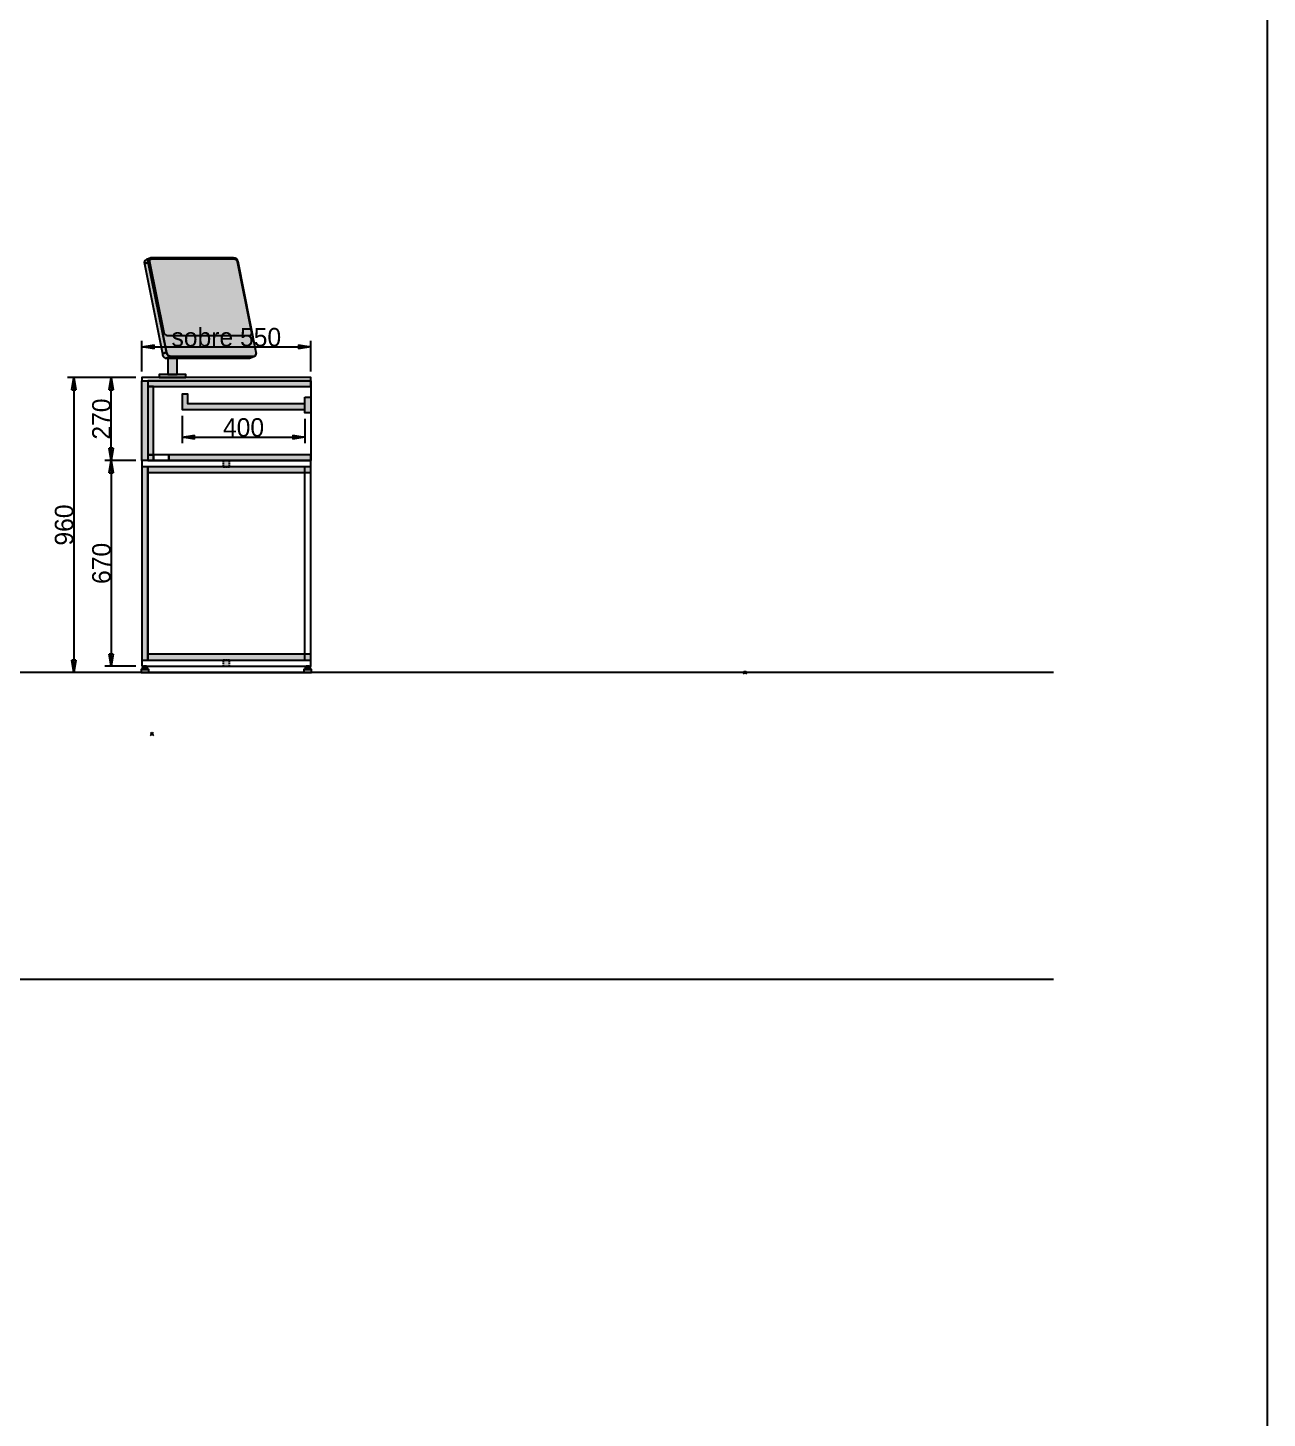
# Model space of a CAD drawing. Header units: millimetres. Extents: x -61063 to 17762, y -100319 to 2880.
# Drawn here: x 1448 to 5482, y -15426 to -10899 of the extents above; entities that cross this region are included whole.
import ezdxf

# ---------------------------------------------------------------- set-up
doc = ezdxf.new("R2010")
doc.units = ezdxf.units.MM
doc.header["$PDMODE"] = 35
doc.header["$PDSIZE"] = 5
doc.linetypes.add('Discontinua JB', pattern=[0.75, 0.5, -0.25])
for name, color, linetype in [('Cotas bloques dinámicos PM espacio', 10, 'Continuous'), ('Imac JB', 8, 'Continuous'), ('Linea Capa Color 0000 JB', 7, 'Continuous'), ('Linea Capa Color 0012 Vermell JB', 12, 'Continuous'), ('Linea Capa Color 0140 Blau Vidre JB', 140, 'Continuous'), ('Linea Capa Color 0202 Lila Parets JB', 202, 'Continuous')]:
    doc.layers.add(name, color=color, linetype=linetype)
doc.styles.add('Jordi Ava', font='Avant Garde MEdium BT.ttf')
doc.dimstyles.new('Jordi Ava 2015', dxfattribs={"dimtxt": 60, "dimasz": 40, "dimexe": 20, "dimexo": 20, "dimgap": 0.09, "dimtad": 1, "dimdec": 0, "dimzin": 0, "dimdsep": 46, "dimtxsty": 'Jordi Ava', "dimblk": 'CLOSED', "dimcen": 1.5, "dimclrd": 7, "dimclre": 7, "dimclrt": 256, "dimadec": 0, "dimazin": 0, "dimtfac": 0.05, "dimtdec": 0, "dimtofl": 0, "dimtmove": 0, "dimatfit": 3, "dimldrblk": 'CLOSED', "dimfxl": 90, "dimtolj": 1, "dimtzin": 0, "dimlwd": -1, "dimlwe": -1, "dimarcsym": 0})

# ---------------------------------------------------------------- blocks, each defined once
blk = doc.blocks.new('PM202309291349')
at = {"layer": 'Linea Capa Color 0012 Vermell JB', "ltscale": 50}
for p in [(6202.8, -4066.4), (4272.8, -4266.4)]:
    blk.add_point(p, dxfattribs=at)
at = {"layer": 'Linea Capa Color 0202 Lila Parets JB', "ltscale": 10}
for p, q in [((7207.8, -4066.4), (1339.3, -4066.4)), ((7207.8, -5066.4), (639.3, -5066.4))]:
    blk.add_line(p, q, dxfattribs=at)
blk.add_lwpolyline([(0, 0), (7902.9, 0), (7902.9, -7171.6), (0, -7171.6)], close=True, dxfattribs=at)
blk = doc.blocks.new('PM202401161033')
at = {"layer": 'Linea Capa Color 0000 JB', "ltscale": 50}
h = blk.add_hatch(color=255, dxfattribs=at)
h.dxf.hatch_style = 1
edge = h.paths.add_edge_path()
edge.add_arc((198.5, 375), 15.1, 11.3282, 90)
edge.add_line((198.5, 390.1), (-69.1, 390.1))
edge.add_arc((-69.1, 379.7), 10.4, 90, 113.5024)
edge.add_line((-73.2, 389.2), (-85.3, 384.1))
edge.add_arc((-80.7, 373.4), 11.6, 113.1915, 195.204)
edge.add_line((-91.9, 370.4), (-33.2, 77.1))
edge.add_line((-33.2, 77.1), (-32.4, 73.5))
edge.add_arc((-19.5, 76.1), 13.2, 191.3282, 270)
edge.add_line((-19.5, 62.9), (-15, 62.9))
edge.add_line((-15, 62.9), (-15, 10))
edge.add_line((-15, 10), (-43.5, 10))
edge.add_line((-43.5, 10), (-43.5, 0))
edge.add_line((-43.5, 0), (43.5, 0))
edge.add_line((43.5, 0), (43.5, 10))
edge.add_line((43.5, 10), (15, 10))
edge.add_line((15, 10), (15, 62.9))
edge.add_line((15, 62.9), (250, 62.9))
edge.add_line((250, 62.9), (264.6, 68.8))
edge.add_arc((261.5, 79.7), 11.3, 285.7891, 371.3282)
edge.add_line((272.6, 82), (213.4, 377.9))
at = {"layer": 'Imac JB'}
for points in [[(-73.2, 389.2), (-85.3, 384.1, 0.373947), (-91.9, 370.4), (-78.9, 375.9), (-79.3, 377.7, -0.353264)], [(213.4, 377.9, 0.357421), (198.5, 390.1), (-69.1, 390.1, 0.473383), (-79.3, 377.7), (-20, 82.1, 0.357421), (-3.4, 68.4), (261.5, 68.4, 0.473383), (272.6, 82)], [(210.9, 376.6, 0.357421), (199.8, 385.7), (-68.3, 385.7, 0.473383), (-74.8, 377.8), (-28.5, 146.6, 0.357421), (-17.4, 137.5), (251.9, 137.5, 0.473383), (257.5, 144.2)], [(-3.4, 68.4, -0.357421), (-20, 82.1), (-20.1, 82.6), (-33.2, 77.1), (-32.4, 73.5, 0.357421), (-19.5, 62.9)], [(264.6, 68.8, -0.069002), (261.5, 68.4), (-3.4, 68.4), (-19.5, 62.9), (250, 62.9)]]:
    blk.add_lwpolyline(points, format="xyb", close=True, dxfattribs=at)
for points in [[(-78.9, 375.9), (-91.9, 370.4), (-33.2, 77.1), (-20.1, 82.6)], [(-15, 10), (15, 10), (15, 62.9), (-15, 62.9)], [(-43.5, 0), (43.5, 0), (43.5, 10), (-43.5, 10)]]:
    blk.add_lwpolyline(points, close=True, dxfattribs=at)
at = {"layer": 'Linea Capa Color 0000 JB', "ltscale": 50}
blk.add_lwpolyline([(213.4, 377.9, 0.357421), (198.5, 390.1), (-69.1, 390.1, 0.102909), (-73.2, 389.2), (-85.3, 384.1, 0.373947), (-91.9, 370.4), (-33.2, 77.1), (-32.4, 73.5, 0.357421), (-19.5, 62.9), (-15, 62.9), (-15, 10), (-43.5, 10), (-43.5, 0), (43.5, 0), (43.5, 10), (15, 10), (15, 62.9), (250, 62.9), (264.6, 68.8, 0.391589), (272.6, 82)], format="xyb", close=True, dxfattribs=at)
blk = doc.blocks.new('_Closed')
at = {"color": 0, "linetype": 'ByBlock', "lineweight": -2}
for p, q in [((-1, 0.17), (0, 0)), ((-1, 0.17), (-1, -0.17)), ((0, 0), (-1, -0.17)), ((0, 0), (-1, 0))]:
    blk.add_line(p, q, dxfattribs=at)
blk = doc.blocks.new('*D3547')
at = {"layer": 'Cotas bloques dinámicos PM espacio', "color": 7, "ltscale": 50, "transparency": 16777216}
for p, q in [((248698.7, 34100.3), (248698.7, 34200.3)), ((248738.7, 34180.3), (249208.7, 34180.3)), ((249248.7, 34100.3), (249248.7, 34200.3))]:
    blk.add_line(p, q, dxfattribs=at)
at = {"layer": 'Defpoints', "color": 0, "ltscale": 50, "transparency": 16777216}
for p in [(249248.7, 34180.3), (248698.7, 34080.3), (249248.7, 34080.3)]:
    blk.add_point(p, dxfattribs=at)
at = {"layer": 'Cotas bloques dinámicos PM espacio', "color": 7, "ltscale": 50, "transparency": 16777216, "xscale": 40, "yscale": 40, "zscale": 40, "rotation": 180}
blk.add_blockref('_Closed', (248698.7, 34180.3), dxfattribs=at)
at = {"layer": 'Cotas bloques dinámicos PM espacio', "color": 7, "ltscale": 50, "transparency": 16777216, "xscale": 40, "yscale": 40, "zscale": 40}
blk.add_blockref('_Closed', (249248.7, 34180.3), dxfattribs=at)
at = {"layer": 'Cotas bloques dinámicos PM espacio', "ltscale": 50, "transparency": 16777216, "insert": (248973.7, 34211.6), "char_height": 60, "attachment_point": 5, "style": 'Jordi Ava'}
blk.add_mtext('\\A1;sobre 550', dxfattribs=at)
blk = doc.blocks.new('*D3548')
at = {"layer": 'Cotas bloques dinámicos PM espacio', "color": 7, "ltscale": 50, "transparency": 16777216}
for p, q in [((248829.7, 33956.2), (248829.7, 33866.4)), ((249229.7, 33946.2), (249229.7, 33866.4)), ((248869.7, 33886.4), (249189.7, 33886.4))]:
    blk.add_line(p, q, dxfattribs=at)
at = {"layer": 'Defpoints', "color": 0, "ltscale": 50, "transparency": 16777216}
for p in [(248829.7, 33976.2), (249229.7, 33966.2), (249229.7, 33886.4)]:
    blk.add_point(p, dxfattribs=at)
at = {"layer": 'Cotas bloques dinámicos PM espacio', "color": 7, "ltscale": 50, "transparency": 16777216, "xscale": 40, "yscale": 40, "zscale": 40, "rotation": 180}
blk.add_blockref('_Closed', (248829.7, 33886.4), dxfattribs=at)
at = {"layer": 'Cotas bloques dinámicos PM espacio', "color": 7, "ltscale": 50, "transparency": 16777216, "xscale": 40, "yscale": 40, "zscale": 40}
blk.add_blockref('_Closed', (249229.7, 33886.4), dxfattribs=at)
at = {"layer": 'Cotas bloques dinámicos PM espacio', "ltscale": 50, "transparency": 16777216, "insert": (249029.7, 33917.7), "char_height": 60, "attachment_point": 5, "style": 'Jordi Ava'}
blk.add_mtext('\\A1;400', dxfattribs=at)
blk = doc.blocks.new('*D3549')
at = {"layer": 'Cotas bloques dinámicos PM espacio', "color": 7, "ltscale": 50, "transparency": 16777216}
for p, q in [((248678.7, 34080.3), (248578.7, 34080.3)), ((248598.7, 33850.3), (248598.7, 34040.3)), ((248678.7, 33810.3), (248578.7, 33810.3))]:
    blk.add_line(p, q, dxfattribs=at)
at = {"layer": 'Defpoints', "color": 0, "ltscale": 50, "transparency": 16777216}
for p in [(248598.7, 34080.3), (248698.7, 34080.3), (248698.7, 33810.3)]:
    blk.add_point(p, dxfattribs=at)
at = {"layer": 'Cotas bloques dinámicos PM espacio', "color": 7, "ltscale": 50, "transparency": 16777216, "xscale": 40, "yscale": 40, "zscale": 40}
for p, rotation in [((248598.7, 34080.3), 90), ((248598.7, 33810.3), 270)]:
    blk.add_blockref('_Closed', p, dxfattribs=dict(at, rotation=rotation))
at = {"layer": 'Cotas bloques dinámicos PM espacio', "ltscale": 50, "transparency": 16777216, "insert": (248567.4, 33945.3), "char_height": 60, "attachment_point": 5, "rotation": 90, "style": 'Jordi Ava'}
blk.add_mtext('\\A1;270', dxfattribs=at)
blk = doc.blocks.new('*D3550')
at = {"layer": 'Cotas bloques dinámicos PM espacio', "color": 7, "ltscale": 50, "transparency": 16777216}
for p, q in [((248678.7, 33810.3), (248578.7, 33810.3)), ((248598.7, 33770.3), (248598.7, 33180.3)), ((248678.7, 33140.3), (248578.7, 33140.3))]:
    blk.add_line(p, q, dxfattribs=at)
at = {"layer": 'Defpoints', "color": 0, "ltscale": 50, "transparency": 16777216}
for p in [(248698.7, 33810.3), (248598.7, 33140.3), (248698.7, 33140.3)]:
    blk.add_point(p, dxfattribs=at)
at = {"layer": 'Cotas bloques dinámicos PM espacio', "color": 7, "ltscale": 50, "transparency": 16777216, "xscale": 40, "yscale": 40, "zscale": 40}
for p, rotation in [((248598.7, 33810.3), 90), ((248598.7, 33140.3), 270)]:
    blk.add_blockref('_Closed', p, dxfattribs=dict(at, rotation=rotation))
at = {"layer": 'Cotas bloques dinámicos PM espacio', "ltscale": 50, "transparency": 16777216, "insert": (248567.4, 33475.3), "char_height": 60, "attachment_point": 5, "rotation": 90, "style": 'Jordi Ava'}
blk.add_mtext('\\A1;670', dxfattribs=at)
blk = doc.blocks.new('*D3551')
at = {"layer": 'Cotas bloques dinámicos PM espacio', "color": 7, "ltscale": 50, "transparency": 16777216}
for p, q in [((248678.7, 34080.3), (248457.2, 34080.3)), ((248477.2, 34040.3), (248477.2, 33160.3)), ((248678.7, 33120.3), (248457.2, 33120.3))]:
    blk.add_line(p, q, dxfattribs=at)
at = {"layer": 'Defpoints', "color": 0, "ltscale": 50, "transparency": 16777216}
for p in [(248698.7, 34080.3), (248477.2, 33120.3), (248698.7, 33120.3)]:
    blk.add_point(p, dxfattribs=at)
at = {"layer": 'Cotas bloques dinámicos PM espacio', "color": 7, "ltscale": 50, "transparency": 16777216, "xscale": 40, "yscale": 40, "zscale": 40}
for p, rotation in [((248477.2, 34080.3), 90), ((248477.2, 33120.3), 270)]:
    blk.add_blockref('_Closed', p, dxfattribs=dict(at, rotation=rotation))
at = {"layer": 'Cotas bloques dinámicos PM espacio', "ltscale": 50, "transparency": 16777216, "insert": (248445.9, 33600.3), "char_height": 60, "attachment_point": 5, "rotation": 90, "style": 'Jordi Ava'}
blk.add_mtext('\\A1;960', dxfattribs=at)
blk = doc.blocks.new('PM202401161206')
at = {"layer": 'Linea Capa Color 0140 Blau Vidre JB', "ltscale": 50}
h = blk.add_hatch(color=8, dxfattribs=at)
h.paths.add_polyline_path([(-256, 931), (275, 931), (275, 950), (-256, 950)])
h.paths.add_polyline_path([(256, 895.8), (275, 895.8), (275, 845.8), (256, 845.8)])
h.paths.add_polyline_path([(256, 874.8), (-125, 874.8), (-125, 905.8), (-144, 905.8), (-144, 855.8), (256, 855.8)])
h.paths.add_polyline_path([(-237, 931), (-256, 931), (-256, 709), (-237, 709)])
h.paths.add_polyline_path([(-256, 690), (-275, 690), (-275, 950), (-256, 950)])
h.paths.add_polyline_path([(-256, 690), (-237, 690), (-237, 709), (-256, 709)])
h.paths.add_polyline_path([(-187, 690), (275, 690), (275, 709), (-187, 709)])
h.paths.add_polyline_path([(-10, 670), (10, 670), (10, 690), (-10, 690)])
h.paths.add_polyline_path([(275, 670), (-256, 670), (-256, 651), (275, 651)])
h.paths.add_polyline_path([(-275, 40), (-256, 40), (-256, 670), (-275, 670)])
h.paths.add_polyline_path([(275, 59), (-256, 59), (-256, 40), (275, 40)])
h.paths.add_polyline_path([(-10, 20), (10, 20), (10, 40), (-10, 40)])
at = {"layer": 'Linea Capa Color 0000 JB', "ltscale": 50}
for p, q in [((-265, 10), (-265, 15)), ((265, 10), (265, 15))]:
    blk.add_line(p, q, dxfattribs=at)
for points in [[(-256, 690), (-275, 690), (-275, 950), (-256, 950)], [(275, 690), (-275, 690), (-275, 950), (275, 950)], [(-256, 931), (275, 931), (275, 950), (-256, 950)], [(-237, 931), (-256, 931), (-256, 709), (-237, 709)], [(-275, 20), (275, 20), (275, 690), (-275, 690)], [(-275, 40), (275, 40), (275, 670), (-275, 670)], [(-275, 40), (-256, 40), (-256, 670), (-275, 670)], [(275, 670), (-256, 670), (-256, 651), (275, 651)], [(-255, 40), (255, 40), (255, 670), (-255, 670)], [(275, 59), (-256, 59), (-256, 40), (275, 40)], [(-277.5, 0), (-252.5, 0), (-252.5, 10), (-277.5, 10)], [(-273.5, 10), (-256.5, 10), (-256.5, 15), (-273.5, 15)], [(-270, 15), (-260, 15), (-260, 20), (-270, 20)], [(252.5, 0), (277.5, 0), (277.5, 10), (252.5, 10)], [(256.5, 10), (273.5, 10), (273.5, 15), (256.5, 15)], [(260, 15), (270, 15), (270, 20), (260, 20)]]:
    blk.add_lwpolyline(points, close=True, dxfattribs=at)
at = {"layer": 'Linea Capa Color 0000 JB'}
for points in [[(256, 874.8), (-125, 874.8), (-125, 905.8), (-144, 905.8), (-144, 855.8), (-144, 855.8), (256, 855.8)], [(256, 895.8), (275, 895.8), (275, 845.8), (256, 845.8)]]:
    blk.add_lwpolyline(points, close=True, dxfattribs=at)
at = {"layer": 'Linea Capa Color 0000 JB', "ltscale": 10}
for points in [[(-256, 690), (-237, 690), (-237, 709), (-256, 709)], [(-237, 690), (-187, 690), (-187, 709), (-237, 709)], [(-187, 690), (275, 690), (275, 709), (-187, 709)]]:
    blk.add_lwpolyline(points, close=True, dxfattribs=at)
at = {"layer": 'Linea Capa Color 0000 JB', "linetype": 'Discontinua JB', "ltscale": 10}
for points in [[(-10, 670), (10, 670), (10, 690), (-10, 690)], [(-10, 20), (10, 20), (10, 40), (-10, 40)]]:
    blk.add_lwpolyline(points, close=True, dxfattribs=at)
at = {"layer": 'Linea Capa Color 0140 Blau Vidre JB', "ltscale": 50}
blk.add_lwpolyline([(-275, 950), (275, 950), (275, 960), (-275, 960)], close=True, dxfattribs=at)
at = {"layer": 'Linea Capa Color 0202 Lila Parets JB', "ltscale": 50}
blk.add_line((-275, 0), (275, 0), dxfattribs=at)
at = {"layer": 'Linea Capa Color 0000 JB'}
blk.add_blockref('PM202401161033', (-175, 960), dxfattribs=at)
at = {"layer": 'Cotas bloques dinámicos PM espacio', "ltscale": 50}
dim = blk.add_linear_dim(base=(275, 1060), p1=(-275, 960), p2=(275, 960), text='sobre <>', dimstyle='Jordi Ava 2015', dxfattribs=at)
dim.commit()
dim.dimension.update_dxf_attribs({"geometry": '*D3547', "text_midpoint": (0, 1091.3), "insert": (-248973.7, -33120.3)})
for base, p1, p2, picture, middle in [((-496.5, 0), (-275, 960), (-275, 0), '*D3551', (-527.8, 480)), ((-375, 960), (-275, 690), (-275, 960), '*D3549', (-406.2, 825)), ((-375, 20), (-275, 690), (-275, 20), '*D3550', (-406.2, 355))]:
    dim = blk.add_linear_dim(base=base, p1=p1, p2=p2, angle=90, dimstyle='Jordi Ava 2015', dxfattribs=at)
    dim.commit()
    dim.dimension.update_dxf_attribs({"geometry": picture, "text_midpoint": middle, "insert": (-248973.7, -33120.3)})
dim = blk.add_linear_dim(base=(256, 766.1), p1=(-144, 855.8), p2=(256, 845.8), dimstyle='Jordi Ava 2015', dxfattribs=at)
dim.commit()
dim.dimension.update_dxf_attribs({"geometry": '*D3548', "text_midpoint": (56, 797.3), "insert": (-248973.7, -33120.3)})

msp = doc.modelspace()

# ---------------------------------------------------------------- block references
at = {"layer": 'Linea Capa Color 0000 JB'}
for name, p in [('PM202309291349', (-2420.5, -8931.5)), ('PM202401161206', (2094.4, -12997.9))]:
    msp.add_blockref(name, p, dxfattribs=at)

doc.saveas('drawing.dxf')
